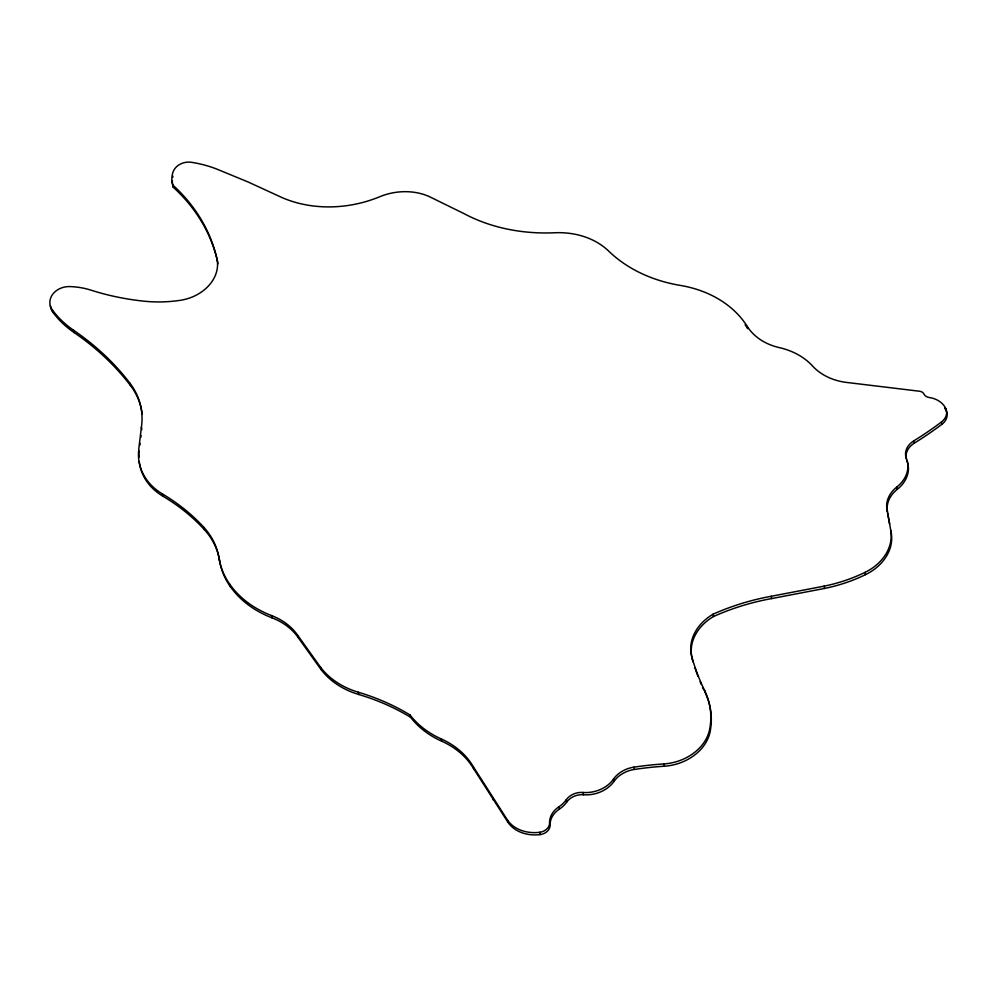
<?xml version="1.0" encoding="UTF-8"?>
<svg xmlns="http://www.w3.org/2000/svg" width="997" height="997" viewBox="0 0 997 997"><rect width="100%" height="100%" fill="white"/><g stroke="black" fill="none" stroke-linecap="round" stroke-linejoin="round"><path stroke-width="1.5" d="M139.119 453.099L138.782 448.862L141.375 427.289A89.979 71.385 -12.3 0 0 129.996 383.272A318.454 252.64 -12.3 0 0 73.678 330.319A115.702 91.786 -12.3 0 1 52.23 309.755A19.055 15.117 -12.3 0 1 51.346 296.458A17.56 13.933 -12.3 0 1 69.728 286.575A69.616 55.234 -12.3 0 1 91.014 290.164A240.476 190.788 -12.3 0 0 144.229 301.194A118.07 93.668 -12.3 0 0 180.133 300.346A41.326 32.789 -12.3 0 0 216.897 258.572A212.324 168.456 -12.3 0 0 172.768 185.006A31.119 24.688 -12.3 0 1 173.142 171.746A14.905 11.827 -12.3 0 1 191.436 162.299A114.929 91.176 -12.3 0 1 216.623 169.016L247.904 181.903L278.375 195.898A106.916 84.82 -12.3 0 0 379.633 196.77A53.826 42.697 -12.3 0 1 429.296 196.596L464.004 213.62A162.15 128.638 -12.3 0 0 554.631 232.762A72.507 57.514 -12.3 0 1 608.668 251.082A144.104 114.319 -12.3 0 0 680.278 285.404A110.841 87.935 -12.3 0 1 747.227 326.38A59.521 47.22 -12.3 0 0 779.405 347.641A71.448 56.679 -12.3 0 1 812.63 366.073A59.035 46.834 -12.3 0 0 848.422 382.649L919.708 391.26A6.418 5.097 -12.3 0 1 923.97 394.077A7.727 6.132 -12.3 0 0 929.104 397.467A25.05 19.878 -12.3 0 1 945.742 408.458L946.24 410.752A14.768 11.715 -12.3 0 1 941.916 424.298A324.686 257.587 -12.3 0 1 914.261 443.167A18.694 14.83 -12.3 0 0 906.398 459.181M139.867 445.26L140.079 443.291M140.776 437.409L141.038 435.452M692.329 659.142A48.342 38.347 -12.3 0 1 713.565 616.482A202.74 160.841 -12.3 0 1 771.666 598.574L824.569 588.442A137.723 109.259 -12.3 0 0 865.546 574.633A48.08 38.148 -12.3 0 0 891.231 532.884L890.732 530.591A48.08 38.148 -12.3 0 1 865.047 572.353A137.723 109.259 -12.3 0 1 824.07 586.161L771.167 596.293A202.74 160.841 -12.3 0 0 713.067 614.202A48.342 38.347 -12.3 0 0 691.831 656.861L692.329 659.142A304.621 241.673 -12.3 0 0 693.139 662.008M705.577 693.7A95.774 75.984 -12.3 0 1 710.163 731.486A46.086 36.565 -12.3 0 1 664.264 766.219A284.731 225.895 -12.3 0 0 634.379 769.447A26.72 21.199 -12.3 0 0 614.015 781.361A29.362 23.292 -12.3 0 1 583.432 794.746A16.014 12.699 -12.3 0 0 566.745 802.049A27.28 21.647 -12.3 0 1 559.392 809.103A22.682 17.996 -12.3 0 0 550.107 825.067A10.631 8.425 -12.3 0 1 540.187 834.589A34.322 27.231 -12.3 0 1 507.834 822.101L507.336 819.821L473.126 766.431A88.185 69.964 -12.3 0 0 441.185 738.902A98.94 78.489 -12.3 0 1 410.079 715.011A229.896 182.389 -12.3 0 0 358.359 692.242A85.991 68.22 -12.3 0 1 320.548 667.255L298.128 635.899A68.357 54.237 -12.3 0 0 271.57 615.573A109.982 87.25 -12.3 0 1 229.771 584.242A97.095 77.031 -12.3 0 1 219.041 558.17A91.3 72.432 -12.3 0 0 203.787 527.263A227.964 180.856 -12.3 0 0 162.449 493.951A67.26 53.364 -12.3 0 1 138.62 450.818M507.834 822.101L473.625 768.712A88.185 69.964 -12.3 0 0 441.683 741.182A98.94 78.489 -12.3 0 1 410.577 717.292A229.896 182.389 -12.3 0 0 358.858 694.523A85.991 68.22 -12.3 0 1 321.046 669.535L298.626 638.18A68.357 54.237 -12.3 0 0 272.069 617.853A109.982 87.25 -12.3 0 1 230.27 586.535A97.095 77.031 -12.3 0 1 219.527 560.464A91.3 72.432 -12.3 0 0 204.285 529.544L203.787 527.263M945.742 408.458A14.768 11.715 -12.3 0 1 941.417 422.018L941.916 424.298M941.417 422.018A324.686 257.587 -12.3 0 1 913.763 440.886L914.261 443.167M896.777 487.059L897.275 489.34A30.097 23.878 -12.3 0 0 887.442 511.536L886.944 509.255A30.097 23.878 -12.3 0 1 896.777 487.059A33.125 26.283 -12.3 0 0 906.398 458.408A18.694 14.83 -12.3 0 1 913.763 440.886M865.047 572.353L865.546 574.633M824.07 586.161L824.569 588.442M747.227 326.38L747.725 328.661A110.841 87.935 -12.3 0 0 745.12 324.798M771.167 596.293L771.666 598.574M713.067 614.202L713.565 616.482M691.831 656.861A304.621 241.673 -12.3 0 0 704.605 690.423L705.103 692.703M704.605 690.423A95.774 75.984 -12.3 0 1 709.665 729.206L710.163 731.486M709.665 729.206A46.086 36.565 -12.3 0 1 663.765 763.939L664.264 766.219M663.765 763.939A284.731 225.895 -12.3 0 0 633.88 767.167L634.379 769.447M633.88 767.167A26.72 21.199 -12.3 0 0 613.516 779.081L614.015 781.361M613.516 779.081A29.362 23.292 -12.3 0 1 582.933 792.465L583.432 794.746M582.933 792.465A16.014 12.699 -12.3 0 0 566.246 799.768L566.745 802.049M566.246 799.768A27.28 21.647 -12.3 0 1 558.893 806.822L559.392 809.103M558.893 806.822A22.682 17.996 -12.3 0 0 549.609 822.787L550.107 825.067M507.336 819.821A34.322 27.231 -12.3 0 0 539.689 832.296L540.187 834.589M492.655 797.65L493.154 799.93M473.126 766.431L473.625 768.712M441.185 738.902L441.683 741.182M410.079 715.011L410.577 717.292M358.359 692.242L358.858 694.523M320.548 667.255L321.046 669.535M216.897 258.572L217.396 260.853A41.326 32.789 -12.3 0 1 217.907 263.844M298.128 635.899L298.626 638.18M271.57 615.573L272.069 617.853M172.768 185.006L173.266 187.286A212.324 168.456 -12.3 0 1 217.396 260.853M229.771 584.242L230.27 586.535M219.041 558.17L219.527 560.464M162.449 493.951L162.947 496.232A227.964 180.856 -12.3 0 1 204.285 529.544M141.375 427.289L141.873 429.57M129.996 383.272L130.495 385.552A89.979 71.385 -12.3 0 1 142.147 414.029M73.678 330.319L74.177 332.599A318.454 252.64 -12.3 0 1 130.495 385.552M52.23 309.755L52.729 312.036A115.702 91.786 -12.3 0 0 74.177 332.599M889.648 523.986L886.944 509.255M891.231 532.884L887.579 512.807M173.266 187.286A31.119 24.688 -12.3 0 1 172.344 180.719M172.718 177.354A31.119 24.688 -12.3 0 1 172.967 176.245M52.729 312.036A19.055 15.117 -12.3 0 1 50.373 305.618M162.947 496.232A67.26 53.364 -12.3 0 1 139.231 461.549M138.969 457.349A67.26 53.364 -12.3 0 1 139.019 454.52M549.609 822.787A10.631 8.425 -12.3 0 1 539.689 832.296M944.595 408.022A25.05 19.878 -12.3 0 1 946.24 410.752M703.795 689.986A304.621 241.673 -12.3 0 1 702.536 687.257M701.315 684.515A304.621 241.673 -12.3 0 1 700.131 681.749M697.912 676.178A304.621 241.673 -12.3 0 1 694.921 667.716M906.884 460.701A33.125 26.283 -12.3 0 1 897.275 489.34"/></g></svg>
